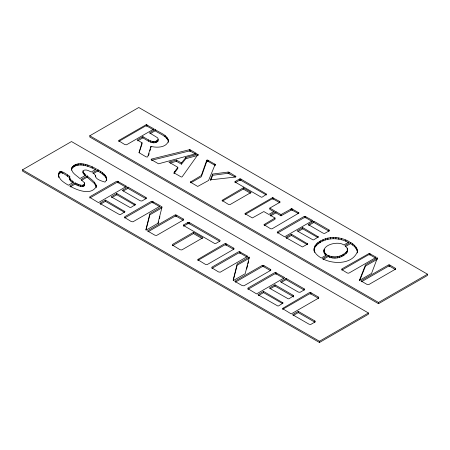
<?xml version="1.0" encoding="UTF-8"?>
<svg xmlns="http://www.w3.org/2000/svg" width="450" height="450" viewBox="0 0 450 450"><rect width="100%" height="100%" fill="white"/><g stroke="black" fill="none" stroke-linecap="round" stroke-linejoin="round"><path stroke-width="0.67" d="M377.404 257.957L371.559 273.409L359.809 280.192L359.595 279.911L365.501 264.825L377.404 257.957L377.404 259.189L365.501 266.062L359.634 280.682L359.634 279.45M95.507 175.629C95.141 179.466 102.206 181.159 105.019 182.115C110.014 177.114 101.779 171.9 97.819 169.763L92.593 172.778L94.416 174.116L95.507 175.629L95.507 176.861M71.561 167.934C71.072 172.997 76.883 175.523 79.909 178.56L85.989 175.05L83.43 172.569L82.991 170.938C85.292 168.671 88.926 170.826 91.26 172.007L96.486 168.992C89.617 165.218 77.445 159.834 71.561 167.934L71.505 170.162M85.472 175.809L83.43 173.801L82.991 172.176M58.669 173.796L58.545 176.327C57.724 166.877 66.172 174.032 69.795 176.507C68.867 179.37 70.74 181.738 73.249 182.981M69.604 178.768L69.795 176.507M183.527 224.983L183.442 225.461L214.858 243.596L215.736 243.518L219.994 241.059L220.168 240.542L219.741 240.092L189.433 222.598L187.937 222.435L183.527 224.983L183.527 226.215L187.937 223.667L189.433 223.83L219.741 241.329M314.443 246.926L314.123 249.649C313.931 243.585 320.619 240.654 325.384 238.776C333.354 236.233 342.242 237.656 349.442 241.751L343.868 244.969C337.798 240.278 317.97 245.604 325.794 255.167L325.794 253.929L324.197 251.972L323.927 250.104M168.452 140.946C166.32 147.853 156.707 147.87 150.93 146.385L147.634 156.994L146.166 156.904L138.977 152.668L142.014 142.757L137.16 139.95L142.881 136.648C147.077 138.859 153.174 144.248 157.888 140.029L158.04 138.504L157.359 137.638L149.468 132.846L155.138 129.572C159.699 132.964 168.688 135.023 168.452 142.178L168.058 139.106M96.278 186.497C91.142 195.964 76.804 190.102 69.683 186.002L75.105 182.874C77.749 184.146 82.373 186.947 84.712 183.982L84.426 182.818L80.989 179.477L87.193 175.978C90.596 179.235 96.823 182.166 96.278 187.734M69.739 177.964L69.795 177.739C66.983 176.58 60.272 168.93 58.669 175.028M158.091 223.892L158.586 221.917M159.412 218.627L159.907 216.658M246.679 269.016L247.669 265.072M248.001 263.756L248.659 261.124M347.31 250.689L347.226 248.141L344.891 245.678L350.561 242.398C354.268 244.558 358.183 248.237 357.362 252.956L357.362 251.724C352.316 264.645 332.814 264.459 322.453 258.626L328.129 255.352C334.44 258.593 343.26 256.5 347.31 250.689L347.31 251.921C343.26 257.732 334.44 259.824 328.129 256.584L323.021 259.532M347.31 251.921L347.512 248.985M146.008 229.961L149.889 214.813L161.803 207.934L161.803 206.702L149.889 213.581L145.884 229.781L146.166 230.102L157.928 223.312L161.91 207.523L161.803 206.702M233.28 280.344L237.161 265.196L249.069 258.322L249.069 257.085L237.161 263.964L233.156 280.164L233.438 280.491L245.199 273.696L249.182 257.912L249.069 257.085M148.573 155.509L149.158 153.534M149.946 150.907L150.536 148.933M235.108 181.53L234.962 181.974L261.371 197.224L262.187 197.111L266.67 194.169L240.868 179.066L239.513 178.987L235.108 181.53L235.108 182.768M139.095 152.657L142.014 143.989L142.014 142.757M206.741 160.239L201.313 175.528L190.311 182.115L197.713 186.435L208.564 180.478L215.184 164.357L207.636 160.076L206.741 160.239L206.741 161.477L201.313 176.76L190.828 182.812L190.828 181.581M212.721 174.049L210.358 179.871L234.343 177.171L236.014 176.552L229.112 172.282L228.122 172.063L212.721 174.049L212.721 175.281L210.617 180.461M137.728 140.856L142.881 137.88C147.077 140.096 153.174 145.479 157.888 141.261L158.214 139.303M293.608 295.847L289.074 298.738L288.219 298.817L269.303 288.084L274.978 284.805L293.13 295.284L293.608 295.847L293.608 297.079M70.284 186.891L75.105 184.106C77.406 185.529 84.623 188.826 84.712 183.982M314.443 248.158C321.266 237.195 337.742 236.559 348.227 242.387M71.561 169.166C77.175 161.308 88.959 166.174 95.676 169.796M181.446 162.945L176.462 160.071L168.958 162.174L177.806 167.276L173.891 172.789L181.305 177.019L182.126 176.85L198.034 154.468L197.752 154.176L185.828 157.466L181.446 162.945L181.446 164.183L176.462 161.303L170.213 163.058M173.897 173.655L177.806 168.514L177.806 167.276M181.446 164.183L185.828 158.704L197.752 155.413L197.752 154.176M22.5 169.83L71.488 141.547L368.432 312.986L368.432 314.218L319.444 342.501L22.5 171.067L22.5 169.83L319.444 341.269L368.432 312.986M89.786 135.782L138.774 107.499L427.5 274.191L427.5 275.423L378.512 303.711L89.786 137.014L89.786 135.782L378.512 302.473L427.5 274.191M118.671 141.502L145.558 125.978L146.914 126.062L153.422 129.819M150.03 133.751L155.138 130.804C159.48 133.791 165.375 135.444 168.058 140.338M81.546 180.388L87.12 177.171L94.41 183.487L96.21 186.773L96.21 185.541M93.178 173.672L97.819 170.994C101.284 173.284 106.296 175.618 106.706 180.292L106.706 179.061M89.786 198.028L116.454 182.632L118.299 182.762L126.006 187.211M105.424 200.087L99.748 203.361L119.666 214.684L120.437 214.605L125.016 211.68L105.424 200.087L105.424 201.319L124.543 212.355L124.543 211.123M116.831 193.5L111.156 196.779L130.072 207.512L130.928 207.433L135.461 204.542L116.831 193.5L116.831 194.732L134.983 205.211L134.983 203.979M127.935 187.088L122.203 190.395L140.209 200.79L141.907 201.009L146.317 198.467L146.014 197.528L127.935 187.088L127.935 188.325L146.014 198.759L146.014 197.528M100.316 204.266L105.424 201.319M111.724 197.685L116.831 194.732M123.351 190.969L127.935 188.325M206.741 161.477L208.305 161.505L214.847 165.279L214.847 164.047M124.672 217.991L151.189 202.686L152.961 202.77L159.936 206.797M148.05 231.789L175.078 216.186L176.524 216.377L183.195 220.224L183.195 218.993L176.524 215.145L175.078 214.954L147.448 230.901L154.935 235.221L156.679 235.412L183.448 219.96L183.617 219.442L183.195 218.993M235.659 182.447L239.513 180.219L240.868 180.304L266.344 195.007M243.27 187.824L221.996 200.391L228.532 204.458L230.113 204.553L251.179 192.392L243.27 187.824L243.27 189.056L222.3 201.161M193.494 232.318L172.507 244.434L172.249 244.929L180.073 249.739L181.817 249.924L202.905 237.752L193.494 232.318L193.494 233.55L172.507 245.666M245.07 214.481L271.907 198.984L273.442 199.108L279.546 202.635L279.546 201.398L272.537 197.64L244.862 213.604L252.36 217.941L263.818 211.556L268.802 214.436L274.776 210.982L269.792 208.108L269.792 209.34L273.668 211.579M269.792 208.108L279.517 202.494L279.951 201.909L279.546 201.398M275.029 218.031L263.936 224.651L270.63 228.769L271.986 228.847L299.07 212.957L291.662 208.682L281.002 214.583L275.895 211.629L269.921 215.083L275.029 218.031L275.029 219.263L264.139 225.551M270.517 215.972L275.895 212.867L281.002 215.814L291.662 209.914L298.665 213.671L298.665 212.439M197.758 260.483L224.679 244.941L226.373 245.154L233.634 249.351L233.634 248.113L226.373 243.922L224.679 243.703L197.589 259.599L205.599 264.476L207.096 264.639L234.017 249.097L234.169 248.709L233.634 248.113M211.944 268.374L238.455 253.069L240.232 253.159L247.208 257.186M277.425 233.106L304.065 217.727L305.747 217.761L312.142 221.451M291.358 234.186L285.688 237.459L302.456 246.966L307.789 243.956L291.358 234.186L291.358 235.417L307.429 244.693L307.429 243.461M302.754 227.604L297.084 230.878L313.014 239.889L313.808 239.777L318.375 236.908L302.754 227.604L302.754 228.836L318.015 237.651L318.015 236.413M313.847 221.203L308.121 224.505L323.257 233.246L324.787 233.37L329.192 230.822L329.04 229.978L313.847 221.203L313.847 222.435L329.04 231.21L329.04 229.978M286.256 238.365L291.358 235.417M298.215 231.458L302.754 228.836M308.694 225.411L313.847 222.435M235.322 282.173L262.35 266.569L263.796 266.76L270.461 270.613L270.461 269.376L263.796 265.528L262.35 265.337L234.72 281.289L242.201 285.609L243.951 285.795L270.714 270.343L270.889 269.826L270.461 269.376M247.933 289.333L274.601 273.938L276.446 274.067L283.562 278.173M263.571 291.392L257.895 294.666L277.813 305.989L278.584 305.91L283.162 302.985L263.571 291.392L263.571 292.624L282.69 303.66L282.69 302.428M286.082 278.392L280.35 281.7L298.356 292.095L300.054 292.314L304.464 289.772L304.161 288.832L286.082 278.392L286.082 279.63L304.161 290.064L304.161 288.832M258.463 295.571L263.571 292.624M270.433 288.658L274.978 286.037L293.13 296.516L293.13 295.284M281.498 282.274L286.082 279.63M345.459 246.583L350.561 243.636L350.561 242.398M341.871 270.135L368.359 254.846L369.979 254.846L375.756 258.176M282.544 309.369L309.459 293.827L310.961 293.991L318.516 298.356L318.516 297.124L310.961 292.759L309.459 292.596L282.392 308.526L291.218 313.909L318.797 297.984L318.516 297.124M298.282 311.372L292.551 314.679L309.077 324.219L310.776 324.439L315.186 321.891L314.882 320.951L298.282 311.372L298.282 312.604L314.882 322.189L314.882 320.951M293.124 315.579L298.282 312.604M361.479 281.756L388.479 266.169L389.784 266.282L395.392 269.516L395.392 268.284L389.784 265.044L388.479 264.938L360.883 280.873L367.172 284.501L368.752 284.597L395.494 269.162L395.719 268.678L395.392 268.284M151.374 160.329L189.366 150.975L190.468 151.206L195.463 154.086M189.366 149.743L151.374 159.092L151.065 159.486L158.529 163.811L196.571 153.495L190.468 149.974L189.366 149.743L189.366 150.975M369.231 253.412L341.871 268.903L341.539 269.454L347.243 272.998L348.784 273.184L376.329 257.276L369.231 253.412L369.231 254.649M304.976 216.315L304.065 216.489L277.425 231.874L277.2 232.352L284.569 236.812L312.722 220.556L304.976 216.315L304.976 217.553M152.111 201.279L151.189 201.448L124.672 216.759L124.397 217.344L131.22 221.535L132.941 221.822L160.521 205.903L152.111 201.279L152.111 202.517M239.377 251.668L238.455 251.837L211.944 267.142L211.669 267.727L218.492 271.918L220.213 272.211L247.787 256.286L239.377 251.668L239.377 252.9M146.278 124.633L118.474 140.636L124.864 144.607L126.517 144.804L154.018 128.925L146.278 124.633L146.278 125.871M117.422 181.254L116.454 181.395L89.786 196.791L89.617 197.308L98.415 202.59L126.602 186.317L117.422 181.254L117.422 182.486M275.569 272.559L274.601 272.7L247.933 288.096L247.764 288.613L256.562 293.895L284.749 277.622L275.569 272.559L275.569 273.791M212.721 175.281L228.122 173.295L235.058 176.946M243.27 189.056L250.571 193.275M193.494 233.55L202.32 238.646M350.561 243.636C353.531 245.464 356.704 247.995 357.351 251.618L357.351 250.386M69.604 177.536L70.65 179.713L73.772 182.104L68.349 185.231C64.462 182.756 59.349 180.107 58.545 175.095M325.794 253.929L326.953 254.734L321.283 258.007C318.184 256.151 314.764 253.693 314.139 249.868L314.139 251.106L314.123 248.411M84.712 185.214L84.426 182.818M347.535 251.072L347.226 248.141M323.933 252.264L324.191 249.193M389.784 265.044L389.784 266.282M389.014 264.842L389.014 266.079M378.512 302.473L378.512 303.711M369.979 253.609L369.979 254.846M357.047 249.013L357.047 250.245M356.001 247.151L356.001 248.383M354.566 245.43L354.566 246.662M352.755 243.844L352.755 245.081M346.821 251.544L346.821 252.776M346.078 252.399L346.078 253.637M345.797 239.957L345.797 241.189M343.828 254.126L343.828 255.358M342.968 254.621L342.968 255.859M341.713 238.517L341.713 239.754M341.145 255.532L341.145 256.764M339.21 256.219L339.21 257.451M338.777 237.926L338.777 239.158M337.162 256.68L337.162 257.918M335.925 237.583L335.925 238.815M334.997 256.922L334.997 258.159M333.157 237.499L333.157 238.731M332.972 256.804L332.972 258.036M331.161 256.506L331.161 257.738M330.48 237.667L330.48 238.905M329.569 256.033L329.569 257.271M328.129 255.352L328.129 256.584M327.887 238.095L327.887 239.327M325.384 238.776L325.384 240.013M324.731 252.928L324.731 254.16M324.197 251.972L324.197 253.204M322.965 239.715L322.965 240.947M320.631 240.907L320.631 242.145M319.871 241.346L319.871 242.584M319.444 341.269L319.444 342.501M317.942 242.618L317.942 243.849M316.395 243.968L316.395 245.199M315.231 245.402L315.231 246.639M314.488 251.297L314.488 252.534M310.961 292.759L310.961 293.991M310.23 292.511L310.23 293.749M305.747 216.529L305.747 217.761M292.562 208.912L292.562 210.15M291.662 208.682L291.662 209.914M291.032 208.789L291.032 210.026M281.002 214.583L281.002 215.814M279.849 201.645L279.849 202.877M276.446 272.835L276.446 274.067M275.895 211.629L275.895 212.867M274.978 284.805L274.978 286.037M273.442 197.876L273.442 199.108M272.537 197.64L272.537 198.872M263.796 265.528L263.796 266.76M262.918 265.264L262.918 266.496M240.868 179.066L240.868 180.304M240.232 178.875L240.232 180.112M240.232 251.921L240.232 253.159M239.513 178.987L239.513 180.219M235.648 176.057L235.648 177.289M229.112 172.282L229.112 173.514M228.122 172.063L228.122 173.295M226.373 243.922L226.373 245.154M225.349 243.619L225.349 244.851M215.184 164.357L215.184 165.589M208.305 160.273L208.305 161.505M207.636 160.076L207.636 161.308M206.843 160.183L206.843 161.415M198.034 154.468L198.034 155.7M190.468 149.974L190.468 151.206M189.737 149.749L189.737 150.981M189.433 222.598L189.433 223.83M188.708 222.351L188.708 223.588M187.937 222.435L187.937 223.667M185.828 157.466L185.828 158.704M176.524 215.145L176.524 216.377M176.462 160.071L176.462 161.303M175.646 214.881L175.646 216.112M174.684 171.382L174.684 172.614M166.922 137.295L166.922 138.532M165.043 135.523L165.043 136.755M157.888 140.029L157.888 141.261M157.067 140.687L157.067 141.919M156.51 141.007L156.51 142.239M155.138 129.572L155.138 130.804M155.143 141.508L155.143 142.74M153.743 141.671L153.743 142.903M152.961 201.538L152.961 202.77M152.167 141.452L152.167 142.689M150.93 146.385L150.93 147.617M150.418 140.861L150.418 142.093M148.489 139.882L148.489 141.12M146.914 124.824L146.914 126.062M142.881 136.648L142.881 137.88M118.299 181.53L118.299 182.762M106.599 177.891L106.599 179.123M106.116 176.676L106.116 177.913M105.261 175.421L105.261 176.653M104.034 174.116L104.034 175.348M102.431 172.766L102.431 173.998M100.462 171.371L100.462 172.603M98.111 169.931L98.111 171.163M97.819 169.763L97.819 170.994M95.878 184.511L95.878 185.743M94.41 182.25L94.41 183.487M92.154 166.753L92.154 167.985M87.862 165.066L87.862 166.303M87.193 175.978L87.193 177.21M87.12 175.933L87.12 177.171M85.736 164.492L85.736 165.724M84.442 173.632L84.442 174.864M84.499 184.438L84.499 185.676M84.043 184.815L84.043 186.047M83.739 164.081L83.739 165.313M83.43 172.569L83.43 173.801M83.278 185.102L83.278 186.339M82.991 170.938L82.946 172.907M82.159 185.304L82.159 186.536M81.883 163.828L81.883 165.066M80.55 185.096L80.55 186.328M80.156 163.744L80.156 164.976M78.84 184.618L78.84 185.856M78.564 163.817L78.564 165.049M77.113 164.059L77.113 165.291M77.029 183.881L77.029 185.113M75.791 164.458L75.791 165.69M75.105 182.874L75.105 184.106M74.604 165.021L74.604 166.258M73.744 165.521L73.744 166.753M72.315 166.629L72.315 167.867M72.197 181.046L72.197 182.278M70.65 179.713L70.65 180.945M70.054 179.027L70.054 180.259M69.705 178.301L69.705 179.533M69.452 176.124L69.452 177.362M67.579 174.898L67.579 176.13M62.736 172.221L62.736 173.453M61.127 171.478L61.127 172.71M60.559 171.388L60.559 172.62M60.148 171.484L60.148 172.721M60.047 171.546L60.047 172.778M59.316 172.328L59.316 173.565M58.792 176.428L58.792 177.66"/></g></svg>
